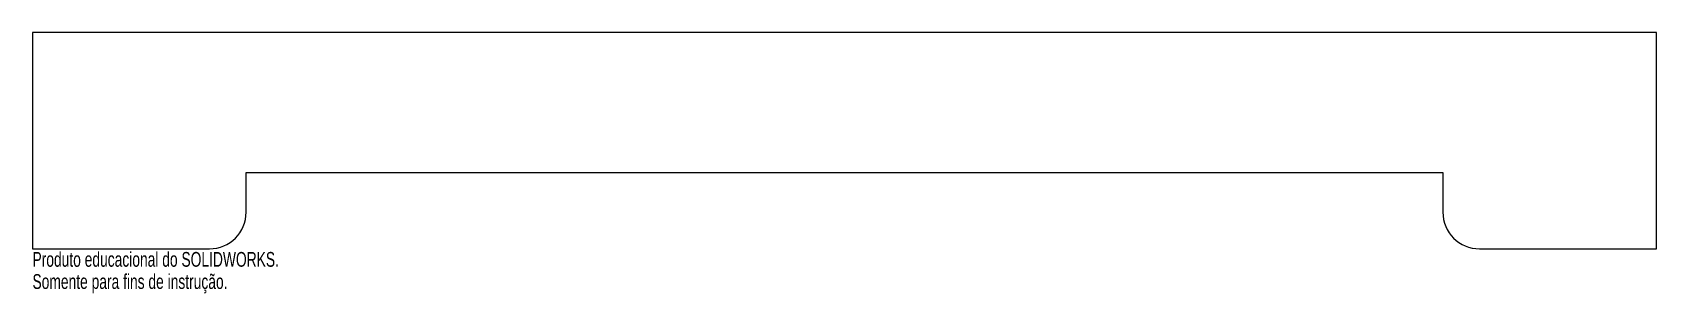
# Model space of a CAD drawing. Header units: millimetres. Extents: x -266 to 266, y -40 to 46.
import ezdxf

# ---------------------------------------------------------------- set-up
doc = ezdxf.new("R2010")
doc.units = ezdxf.units.MM
doc.styles.add('SLDTEXTSTYLE0', font='TXT', dxfattribs={"width": 0.7})

msp = doc.modelspace()

# ---------------------------------------------------------------- linework, layer by layer
at = {"color": 7, "linetype": 'Continuous', "lineweight": 25}
for p, q in [((266, 45.75), (-266, 45.75)), ((-266, 45.75), (-266, -25)), ((266, -25), (266, 45.75)), ((-196, -13), (-196, 0)), ((-196, 0), (196, 0)), ((196, 0), (196, -13)), ((-266, -25), (-208, -25)), ((208, -25), (266, -25))]:
    msp.add_line(p, q, dxfattribs=at)
for centre, start, end in [((-208, -13), 270, 0), ((208, -13), 180, 270)]:
    msp.add_arc(centre, 12, start, end, dxfattribs=at)

# ---------------------------------------------------------------- texts
at = {"color": 7, "linetype": 'Continuous', "char_height": 4.8336, "attachment_point": 1, "style": 'SLDTEXTSTYLE0'}
for s, insert in [('Produto educacional do SOLIDWORKS.', (-266, -26.02)), ('Somente para fins de instrução.', (-266, -33.27))]:
    msp.add_mtext(s, dxfattribs=dict(at, insert=insert))

doc.saveas('drawing.dxf')
